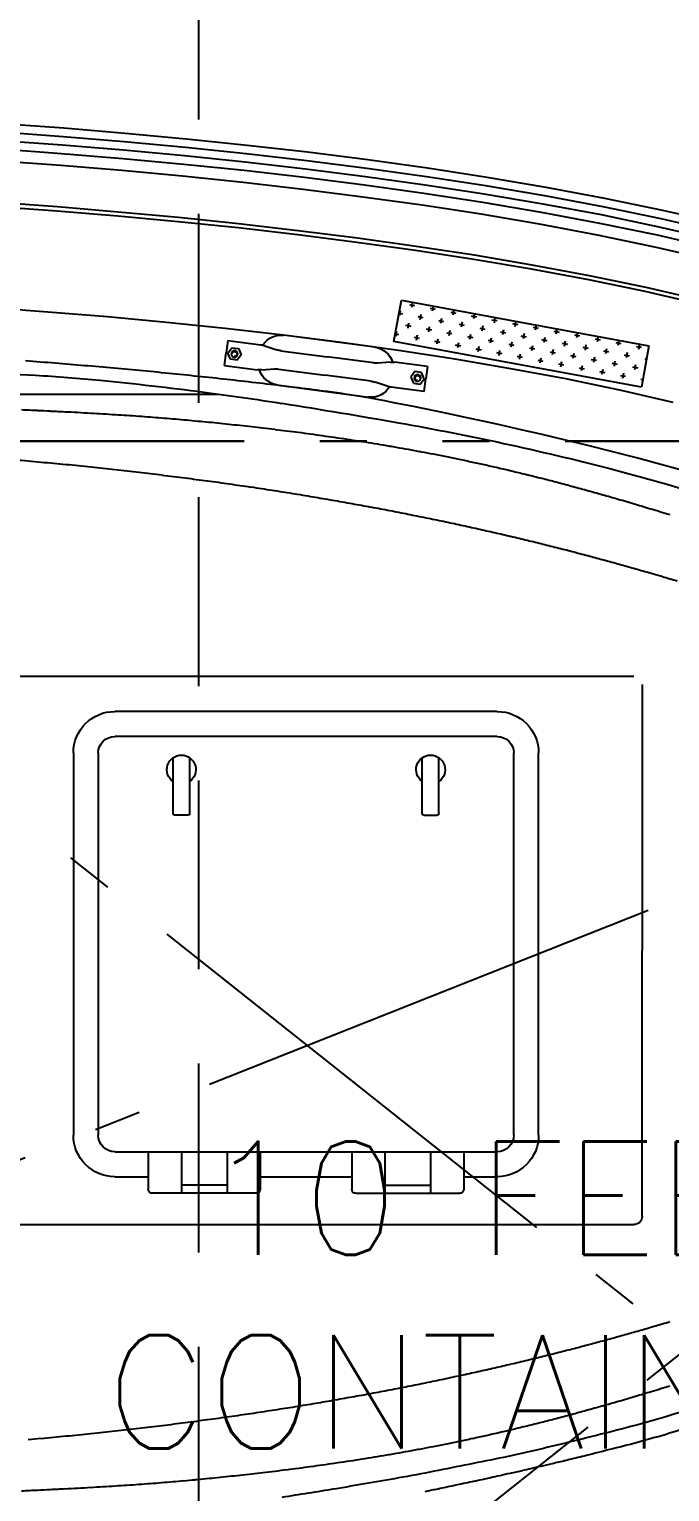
# Model space of a CAD drawing. Extents: x 1551 to 113148, y -1700 to 77018.
# Drawn here: x 13610 to 14458, y 29032 to 30968 of the extents above; entities that cross this region are included whole.
import ezdxf

# ---------------------------------------------------------------- set-up
doc = ezdxf.new("R2010")
doc.units = 0
doc.header["$LTSCALE"] = 500
doc.header["$MEASUREMENT"] = 0
doc.linetypes.add('DASHED', pattern=[0.75, 0.5, -0.25])
doc.linetypes.add('PHANTOM', pattern=[2.1, 1.25, -0.2, 0.125, -0.2, 0.125, -0.2])
doc.layers.get('0').update_dxf_attribs({"linetype": 'CONTINUOUS'})
doc.styles.add('18', font='romans', dxfattribs={"height": 180})

# ---------------------------------------------------------------- blocks, each defined once
blk = doc.blocks.new('cont')
at = {"linetype": 'PHANTOM'}
blk.add_line((225402.8, 143408.7), (231452.8, 145808.7), dxfattribs=at)
blk.add_lwpolyline([(225402.8, 143408.7), (231452.8, 143408.7), (231452.8, 145808.7), (225402.8, 145808.7)], close=True, dxfattribs=at)
blk = doc.blocks.new('A$C02E15517')
at = {"color": 0, "linetype": 'ByBlock', "lineweight": -2}
for p, q in [((1727.6, 363), (3102.6, 363)), ((3113.6, 352), (3113.6, 0)), ((2459.6, 266.7), (2459.6, 316.2)), ((2602.6, 321.7), (2465.1, 321.7)), ((2503.6, 266.7), (2503.6, 321.7)), ((2564.1, 310.7), (2503.6, 310.7)), ((2564.1, 266.7), (2564.1, 321.7)), ((2608.1, 266.7), (2608.1, 316.2)), ((2729.1, 266.7), (2729.1, 316.2)), ((2734.6, 321.7), (2872.1, 321.7)), ((2773.1, 266.7), (2773.1, 321.7)), ((2773.1, 310.7), (2833.6, 310.7)), ((2833.6, 266.7), (2833.6, 321.7)), ((2877.6, 266.7), (2877.6, 316.2)), ((2415.6, 299.7), (2459.6, 299.7)), ((2608.1, 299.7), (2729.1, 299.7)), ((2877.6, 299.7), (2921.6, 299.7)), ((2415.6, 266.7), (2921.6, 266.7)), ((2360.6, -261.3), (2360.6, 244.7)), ((2393.6, -261.3), (2393.6, 244.7)), ((2943.6, 244.7), (2943.6, -261.3)), ((2976.6, 244.7), (2976.6, -261.3)), ((3113.6, -352), (3113.6, 0)), ((2492.6, -181), (2492.6, -255.1)), ((2512.4, -178.8), (2494.8, -178.8)), ((2514.6, -181), (2514.6, -255.1)), ((2822.6, -181), (2822.6, -255.1)), ((2824.8, -178.8), (2842.4, -178.8)), ((2844.6, -181), (2844.6, -255.1)), ((2921.6, -283.3), (2415.6, -283.3)), ((2921.6, -316.3), (2415.6, -316.3)), ((1727.6, -363), (3102.6, -363)), ((3177.3, -632.6), (3143.4, -642)), ((3106, -651.9), (3074.9, -660)), ((3143.4, -642), (3106, -651.9)), ((3012, -675.6), (2979.3, -683.3)), ((3039.9, -668.8), (3012, -675.6)), ((3074.9, -660), (3039.9, -668.8)), ((2925.1, -695.6), (2904.9, -700.1)), ((2955.2, -688.9), (2925.1, -695.6)), ((2979.3, -683.3), (2955.2, -688.9)), ((2841, -713.7), (2825.9, -716.9)), ((2861.8, -709.3), (2841, -713.7)), ((2879.7, -705.5), (2861.8, -709.3)), ((2904.9, -700.1), (2879.7, -705.5)), ((2630.1, -748.9), (2751.2, -732.5)), ((2726.4, -735.6), (2720, -736.6)), ((2731.9, -734.8), (2726.4, -735.6)), ((2738.8, -733.7), (2731.9, -734.8)), ((2746, -732.4), (2738.8, -733.7)), ((2754, -731), (2746, -732.4)), ((2763.4, -729.3), (2754, -731)), ((2772.9, -727.5), (2763.4, -729.3)), ((2785, -725.1), (2772.9, -727.5)), ((2796.6, -722.8), (2785, -725.1)), ((2811, -719.9), (2796.6, -722.8)), ((2825.9, -716.9), (2811, -719.9)), ((3154.8, -725.4), (3084.3, -741.6)), ((2057.6, -736.6), (2551.8, -736.6)), ((2573.5, -754.7), (2568.7, -755.3)), ((2578.3, -754.2), (2573.5, -754.7)), ((2583.1, -753.6), (2578.3, -754.2)), ((2587.8, -753.1), (2583.1, -753.6)), ((2592.6, -752.6), (2587.8, -753.1)), ((2597.4, -752), (2592.6, -752.6)), ((2602.2, -751.5), (2597.4, -752)), ((2606.9, -750.9), (2602.2, -751.5)), ((2611.7, -750.3), (2606.9, -750.9)), ((2616.4, -749.8), (2611.7, -750.3)), ((2621.2, -749.2), (2616.4, -749.8)), ((2626, -748.6), (2621.2, -749.2)), ((2630.7, -748.1), (2626, -748.6)), ((2635.5, -747.5), (2630.7, -748.1)), ((2640.2, -746.9), (2635.5, -747.5)), ((2645, -746.3), (2640.2, -746.9)), ((2649.7, -745.7), (2645, -746.3)), ((2654.4, -745.2), (2649.7, -745.7)), ((2659.2, -744.6), (2654.4, -745.2)), ((2663.9, -744), (2659.2, -744.6)), ((2668.7, -743.4), (2663.9, -744)), ((2673.4, -742.8), (2668.7, -743.4)), ((2678.1, -742.2), (2673.4, -742.8)), ((2682.8, -741.6), (2678.1, -742.2)), ((2687.5, -740.9), (2682.8, -741.6)), ((2691.3, -740.5), (2687.5, -740.9)), ((2697, -739.7), (2691.3, -740.5)), ((2754.9, -753.6), (2693.5, -761.5)), ((2699.7, -739.4), (2697, -739.7)), ((2706.4, -738.5), (2699.7, -739.4)), ((2710, -738), (2706.4, -738.5)), ((2716, -737.2), (2710, -738)), ((2720, -736.6), (2716, -737.2)), ((2776.1, -746.9), (2760.3, -752.3)), ((2825.2, -740), (2781.4, -745.7)), ((3112.6, -745.8), (2784.8, -806.3)), ((2807.5, -759.1), (2810.9, -750.9)), ((2810.9, -750.9), (2819.7, -749.7)), ((2819.7, -749.7), (2825.1, -756.8)), ((2825.2, -740), (2827.3, -756.5)), ((3084.3, -741.6), (3012.6, -756.5)), ((3122.7, -800.4), (3112.6, -745.8)), ((2370.6, -774.5), (2365.7, -774.9)), ((2375.4, -774.1), (2370.6, -774.5)), ((2380.3, -773.7), (2375.4, -774.1)), ((2385.2, -773.3), (2380.3, -773.7)), ((2390.1, -772.9), (2385.2, -773.3)), ((2394.9, -772.5), (2390.1, -772.9)), ((2399.8, -772), (2394.9, -772.5)), ((2404.6, -771.6), (2399.8, -772)), ((2409.5, -771.2), (2404.6, -771.6)), ((2414.4, -770.7), (2409.5, -771.2)), ((2419.2, -770.3), (2414.4, -770.7)), ((2424.1, -769.9), (2419.2, -770.3)), ((2428.9, -769.4), (2424.1, -769.9)), ((2433.8, -769), (2428.9, -769.4)), ((2438.6, -768.5), (2433.8, -769)), ((2443.5, -768.1), (2438.6, -768.5)), ((2448.3, -767.6), (2443.5, -768.1)), ((2453.2, -767.2), (2448.3, -767.6)), ((2458, -766.7), (2453.2, -767.2)), ((2462.8, -766.2), (2458, -766.7)), ((2467.7, -765.8), (2462.8, -766.2)), ((2472.5, -765.3), (2467.7, -765.8)), ((2477.4, -764.8), (2472.5, -765.3)), ((2482.2, -764.3), (2477.4, -764.8)), ((2487, -763.9), (2482.2, -764.3)), ((2491.8, -763.4), (2487, -763.9)), ((2496.7, -762.9), (2491.8, -763.4)), ((2501.5, -762.4), (2496.7, -762.9)), ((2506.3, -761.9), (2501.5, -762.4)), ((2511.1, -761.4), (2506.3, -761.9)), ((2515.9, -760.9), (2511.1, -761.4)), ((2520.7, -760.4), (2515.9, -760.9)), ((2525.5, -759.9), (2520.7, -760.4)), ((2530.3, -759.4), (2525.5, -759.9)), ((2535.2, -758.9), (2530.3, -759.4)), ((2539.9, -758.4), (2535.2, -758.9)), ((2544.8, -757.9), (2539.9, -758.4)), ((2549.5, -757.4), (2544.8, -757.9)), ((2554.4, -756.8), (2549.5, -757.4)), ((2559.1, -756.3), (2554.4, -756.8)), ((2563.9, -755.8), (2559.1, -756.3)), ((2560.7, -774.5), (2604.5, -768.8)), ((2560.7, -774.5), (2562.9, -791)), ((2568.7, -755.3), (2563.9, -755.8)), ((2610, -768.6), (2626.7, -769.8)), ((2632.2, -769.6), (2693.5, -761.5)), ((2829.5, -773), (2785.7, -778.6)), ((2812.9, -766.2), (2807.5, -759.1)), ((2821.7, -765), (2812.9, -766.2)), ((2825.1, -756.8), (2821.7, -765)), ((2829.5, -773), (2827.3, -756.5)), ((2939.8, -770.1), (2865.9, -782.6)), ((3012.6, -756.5), (2939.8, -770.1)), ((3006.9, -779.2), (3005.6, -772.3)), ((3030.1, -771.4), (3037, -770.1)), ((3034.2, -774.1), (3032.9, -767.3)), ((3057.4, -766.3), (3064.3, -765.1)), ((3061.5, -769.1), (3060.2, -762.3)), ((3077.7, -780.2), (3076.4, -773.4)), ((3084.8, -761.3), (3091.6, -760)), ((3088.8, -764.1), (3087.5, -757.2)), ((3100.9, -772.4), (3107.8, -771.1)), ((3105, -775.2), (3103.7, -768.4)), ((3112.1, -756.2), (3114.5, -755.8)), ((2302.2, -780), (2297.2, -780.4)), ((2307, -779.6), (2302.2, -780)), ((2312, -779.3), (2307, -779.6)), ((2316.8, -778.9), (2312, -779.3)), ((2321.7, -778.5), (2316.8, -778.9)), ((2326.6, -778.1), (2321.7, -778.5)), ((2331.5, -777.7), (2326.6, -778.1)), ((2336.4, -777.3), (2331.5, -777.7)), ((2341.3, -776.9), (2336.4, -777.3)), ((2346.2, -776.5), (2341.3, -776.9)), ((2351.1, -776.1), (2346.2, -776.5)), ((2355.9, -775.8), (2351.1, -776.1)), ((2360.8, -775.3), (2355.9, -775.8)), ((2365.7, -774.9), (2360.8, -775.3)), ((2565.1, -807.6), (2562.9, -791)), ((2568.5, -782.6), (2565.1, -790.8)), ((2565.1, -790.8), (2570.5, -797.8)), ((2577.4, -781.4), (2568.5, -782.6)), ((2582.8, -788.5), (2577.4, -781.4)), ((2579.3, -796.7), (2582.8, -788.5)), ((2635.4, -793.8), (2696.7, -785.7)), ((2758, -777.8), (2696.7, -785.7)), ((2780.2, -778.8), (2763.5, -777.6)), ((2865.9, -782.6), (2791.1, -794.1)), ((2897.6, -799.3), (2896.3, -792.5)), ((2920.9, -791.5), (2927.7, -790.3)), ((2924.9, -794.3), (2923.7, -787.5)), ((2948.2, -786.5), (2955, -785.2)), ((2952.2, -789.3), (2951, -782.4)), ((2968.4, -800.4), (2967.2, -793.6)), ((2975.5, -781.4), (2982.3, -780.2)), ((2979.6, -784.2), (2978.3, -777.4)), ((2991.7, -792.6), (2998.5, -791.3)), ((2995.7, -795.4), (2994.5, -788.5)), ((3002.8, -776.4), (3009.6, -775.1)), ((3019, -787.5), (3025.8, -786.3)), ((3023, -790.3), (3021.8, -783.5)), ((3046.3, -782.5), (3053.1, -781.2)), ((3050.4, -785.3), (3049.1, -778.4)), ((3062.5, -793.6), (3069.3, -792.4)), ((3066.5, -796.4), (3065.3, -789.6)), ((3073.6, -777.4), (3080.5, -776.2)), ((3089.8, -788.6), (3096.6, -787.3)), ((3093.8, -791.4), (3092.6, -784.5)), ((3117.1, -783.5), (3119.5, -783.1)), ((2565.1, -807.6), (2608.9, -801.7)), ((2570.5, -797.8), (2579.3, -796.7)), ((2614.2, -800.5), (2630, -795.1)), ((2760, -798.5), (2638.8, -814.4)), ((2715.3, -804.7), (2638.8, -814.4)), ((2791.1, -794.1), (2715.3, -804.7)), ((2784.8, -806.3), (2794.9, -860.9)), ((2788.4, -819.5), (2787.1, -812.7)), ((2794.9, -860.9), (3122.7, -800.4)), ((2811.6, -811.7), (2818.5, -810.4)), ((2815.7, -814.5), (2814.4, -807.6)), ((2838.9, -806.6), (2845.8, -805.4)), ((2843, -809.4), (2841.7, -802.6)), ((2866.2, -801.6), (2873.1, -800.3)), ((2870.3, -804.4), (2869, -797.6)), ((2882.4, -812.7), (2889.3, -811.5)), ((2886.5, -815.5), (2885.2, -808.7)), ((2893.6, -796.6), (2900.4, -795.3)), ((2909.7, -807.7), (2916.6, -806.4)), ((2913.8, -810.5), (2912.5, -803.7)), ((2937.1, -802.7), (2943.9, -801.4)), ((2941.1, -805.4), (2939.8, -798.6)), ((2953.2, -813.8), (2960.1, -812.5)), ((2957.3, -816.6), (2956, -809.7)), ((2964.4, -797.6), (2971.2, -796.4)), ((2980.5, -808.7), (2987.4, -807.5)), ((2984.6, -811.5), (2983.3, -804.7)), ((3007.9, -803.7), (3014.7, -802.4)), ((3011.9, -806.5), (3010.6, -799.7)), ((3028.1, -817.6), (3026.8, -810.8)), ((3035.2, -798.7), (3042, -797.4)), ((3039.2, -801.5), (3038, -794.6)), ((3051.4, -809.8), (3058.2, -808.5)), ((3055.4, -812.6), (3054.1, -805.8)), ((3078.7, -804.8), (3085.5, -803.5)), ((3082.7, -807.5), (3081.5, -800.7)), ((3106, -799.7), (3112.8, -798.5)), ((3110, -802.5), (3108.8, -795.7)), ((2484, -831.3), (2405.7, -838.6)), ((2561.7, -823.2), (2484, -831.3)), ((2638.8, -814.4), (2561.7, -823.2)), ((2786.7, -816.3), (2791.1, -815.5)), ((2800.5, -827.9), (2807.3, -826.6)), ((2804.5, -830.6), (2803.3, -823.8)), ((2827.8, -822.8), (2834.6, -821.6)), ((2831.8, -825.6), (2830.6, -818.8)), ((2848, -836.7), (2846.8, -829.9)), ((2855.1, -817.8), (2861.9, -816.5)), ((2859.2, -820.6), (2857.9, -813.7)), ((2871.3, -828.9), (2878.1, -827.7)), ((2875.3, -831.7), (2874.1, -824.9)), ((2898.6, -823.9), (2905.4, -822.6)), ((2902.6, -826.7), (2901.4, -819.8)), ((2918.8, -837.8), (2917.6, -831)), ((2925.9, -818.8), (2932.7, -817.6)), ((2930, -821.6), (2928.7, -814.8)), ((2942.1, -830), (2948.9, -828.7)), ((2946.1, -832.8), (2944.9, -825.9)), ((2969.4, -824.9), (2976.2, -823.7)), ((2973.5, -827.7), (2972.2, -820.9)), ((2996.7, -819.9), (3003.6, -818.6)), ((3000.8, -822.7), (2999.5, -815.8)), ((3024, -814.8), (3030.9, -813.6)), ((2327, -845.1), (2248, -850.9)), ((2405.7, -838.6), (2327, -845.1)), ((2791.7, -843.6), (2796.2, -842.8)), ((2793.4, -846.8), (2792.1, -840)), ((2809.6, -858), (2808.3, -851.1)), ((2816.7, -839), (2823.5, -837.7)), ((2820.7, -841.8), (2819.4, -835)), ((2832.8, -850.1), (2839.7, -848.9)), ((2836.9, -852.9), (2835.6, -846.1)), ((2844, -834), (2850.8, -832.7)), ((2860.2, -845.1), (2867, -843.8)), ((2864.2, -847.9), (2862.9, -841)), ((2887.5, -840.1), (2894.3, -838.8)), ((2891.5, -842.8), (2890.3, -836)), ((2914.8, -835), (2921.6, -833.7)), ((2805.5, -855.2), (2812.4, -853.9)), ((3191.6, -855.1), (3117.7, -872.1)), ((3192.9, -860.5), (3118.9, -877.5)), ((3042.9, -887.6), (2967.2, -901.8)), ((3117.7, -872.1), (3042.9, -887.6)), ((3118.9, -877.5), (3043.9, -893)), ((2967.2, -901.8), (2890.8, -914.8)), ((2968.2, -907.2), (2891.7, -920.2)), ((3043.9, -893), (2968.2, -907.2)), ((2813.7, -926.6), (2736, -937.4)), ((2890.8, -914.8), (2813.7, -926.6)), ((2891.7, -920.2), (2814.5, -932)), ((3205.8, -913.9), (3130.6, -931.2)), ((3209.5, -929.3), (3134, -946.7)), ((2657.6, -947.4), (2578.7, -956.4)), ((2736, -937.4), (2657.6, -947.4)), ((2736.7, -942.9), (2658.3, -952.8)), ((2814.5, -932), (2736.7, -942.9)), ((3054.6, -947), (2977.8, -961.4)), ((3130.6, -931.2), (3054.6, -947)), ((3134, -946.7), (3057.7, -962.5)), ((3212.2, -940.2), (3136.4, -957.7)), ((2499.2, -964.6), (2419.4, -972.1)), ((2578.7, -956.4), (2499.2, -964.6)), ((2579.3, -961.9), (2499.8, -970.1)), ((2658.3, -952.8), (2579.3, -961.9)), ((2977.8, -961.4), (2900.4, -974.5)), ((3057.7, -962.5), (2980.6, -977)), ((3136.4, -957.7), (3059.8, -973.6)), ((3214.8, -951.1), (3138.8, -968.6)), ((3217.4, -962.1), (3141.2, -979.6)), ((2339.2, -978.7), (2258.7, -984.6)), ((2339.6, -984.2), (2259.1, -990.1)), ((2419.4, -972.1), (2339.2, -978.7)), ((2419.8, -977.5), (2339.6, -984.2)), ((2499.8, -970.1), (2419.8, -977.5)), ((2822.5, -986.4), (2744, -997.4)), ((2900.4, -974.5), (2822.5, -986.4)), ((2980.6, -977), (2902.9, -990.1)), ((3059.8, -973.6), (2982.6, -988)), ((3062, -984.6), (2984.6, -999.1)), ((3138.8, -968.6), (3062, -984.6)), ((3141.2, -979.6), (3064.2, -995.6)), ((2744, -997.4), (2664.9, -1007.4)), ((2824.8, -1002.1), (2746, -1013.1)), ((2902.9, -990.1), (2824.8, -1002.1)), ((2904.7, -1001.2), (2826.4, -1013.2)), ((2982.6, -988), (2904.7, -1001.2)), ((2984.6, -999.1), (2906.5, -1012.3)), ((3064.2, -995.6), (2986.5, -1010.1)), ((2505.1, -1024.9), (2424.7, -1032.3)), ((2585.2, -1016.6), (2505.1, -1024.9)), ((2664.9, -1007.4), (2585.2, -1016.6)), ((2666.8, -1023.2), (2586.9, -1032.3)), ((2746, -1013.1), (2666.8, -1023.2)), ((2747.5, -1024.2), (2668.1, -1034.3)), ((2826.4, -1013.2), (2747.5, -1024.2)), ((2828, -1024.3), (2749, -1035.3)), ((2906.5, -1012.3), (2828, -1024.3)), ((2908.3, -1023.4), (2829.6, -1035.4)), ((2986.5, -1010.1), (2908.3, -1023.4)), ((2343.9, -1039), (2262.9, -1045)), ((2424.7, -1032.3), (2343.9, -1039)), ((2506.7, -1040.6), (2426, -1048.1)), ((2586.9, -1032.3), (2506.7, -1040.6)), ((2588.2, -1043.5), (2507.8, -1051.8)), ((2668.1, -1034.3), (2588.2, -1043.5)), ((2669.5, -1045.4), (2589.4, -1054.6)), ((2749, -1035.3), (2669.5, -1045.4)), ((2829.6, -1035.4), (2750.5, -1046.5)), ((2345.1, -1054.8), (2264, -1060.8)), ((2426, -1048.1), (2345.1, -1054.8)), ((2427, -1059.3), (2346, -1066)), ((2507.8, -1051.8), (2427, -1059.3)), ((2508.9, -1063), (2428, -1070.5)), ((2589.4, -1054.6), (2508.9, -1063)), ((2670.8, -1056.6), (2590.6, -1065.8)), ((2750.5, -1046.5), (2670.8, -1056.6)), ((2346, -1066), (2264.8, -1072)), ((2346.9, -1077.2), (2265.6, -1083.2)), ((2428, -1070.5), (2346.9, -1077.2)), ((2429, -1081.6), (2347.8, -1088.4)), ((2510, -1074.1), (2429, -1081.6)), ((2590.6, -1065.8), (2510, -1074.1)), ((2347.8, -1088.4), (2266.3, -1094.3))]:
    blk.add_line(p, q, dxfattribs=at)
for centre in [(2816.3, -757.9), (2573.9, -789.6)]:
    blk.add_circle(centre, 4.44, dxfattribs=at)
for centre, radius, start, end in [((1858.9, -4382.7), 5165.8, 80.56, 81.3403), ((1609.4, -5160.1), 6001.6, 78.23908, 78.30533), ((1883.3, -9014.6), 9739.1, 87.47173, 87.59548), ((2052, -5195.5), 5916.2, 87.30298, 87.47173), ((1990, -6512.1), 7234.2, 87.15038, 87.30298), ((2108.1, -4138.1), 4857.3, 86.9553, 87.1504), ((2067.7, -4898.8), 5619.1, 86.7739, 86.9553), ((2149.9, -3439.4), 4157.4, 86.5556, 86.7739), ((2125.1, -3852.4), 4571.1, 86.3474, 86.5556), ((2177.2, -3035.1), 3752.1, 86.1129, 86.3474), ((2166.5, -3192.7), 3910.2, 85.8831, 86.1129), ((2189.3, -2876.8), 3593.4, 85.6421, 85.8831), ((2193.5, -2820.6), 3537.1, 85.3992, 85.6421), ((2184.9, -2928.6), 3645.4, 85.1634, 85.3992), ((2199, -2761.6), 3477.8, 84.922, 85.1634), ((2170.7, -3080.2), 3797.7, 84.6995, 84.922), ((2162, -3173.4), 3891.2, 84.4796, 84.6995), ((2165.6, -3136.7), 3854.4, 84.2586, 84.4796), ((2146.6, -3325.2), 4043.8, 84.0428, 84.2586), ((1435.6, -6928.5), 7746.6, 79.92279, 80.56), ((2319, -1957.4), 2697.6, 78.9, 79.9228), ((1004.9, -8063.5), 8967.1, 78.18489, 78.23908), ((1067, -7766.4), 8663.7, 78.11522, 78.18489), ((1009.2, -8041.1), 8944.4, 78.04665, 78.11522), ((1725.4, -4658.3), 5486.6, 77.9709, 78.0466), ((169.9, -11957.9), 12950.1, 77.92164, 77.97093), ((1547.2, -5521.8), 6368.3, 77.81296, 77.92164), ((1164.7, -7292.6), 8180, 77.71706, 77.81296), ((2123.3, -2890), 3674.2, 77.5859, 77.7171), ((1237.1, -6915.9), 7796.5, 77.49585, 77.58589), ((2206.4, -2752.8), 3468.3, 83.7986, 84.0428), ((2152.4, -3249.4), 3967.9, 83.5703, 83.7986), ((2231.4, -2548.1), 3262.1, 83.3077, 83.5703), ((2170.1, -3070.8), 3788.4, 83.064, 83.3077), ((2248.1, -2429.7), 3142.5, 82.7866, 83.064), ((2189.1, -2895.5), 3612.1, 82.5279, 82.7866), ((2264.1, -2324.1), 3035.8, 82.236, 82.5279), ((2207, -2743.1), 3458.6, 81.9626, 82.236), ((2279.5, -2229.2), 2939.6, 81.6564, 81.9626), ((2223.8, -2608.9), 3323.4, 81.3685, 81.6564), ((874.7, -9319), 10199.5, 78.37407, 78.90004), ((1953.6, -3685.3), 4487.3, 77.3164, 77.4959), ((1539.2, -5526.3), 6374.5, 77.16588, 77.31642), ((2005.9, -3477.7), 4273.3, 77.0129, 77.1659), ((1641.3, -5058.6), 5895.7, 76.88261, 77.01287), ((2012.2, -3467), 4261.4, 76.6729, 76.8826), ((1695.8, -4802.6), 5634.1, 76.4906, 76.6729), ((2295.9, -2134), 2843.1, 81.0483, 81.3685), ((2235.2, -2519.4), 3233.3, 80.748, 81.0483), ((2317.5, -2014.4), 2721.6, 80.412, 80.748), ((2238.9, -2479.7), 3193.5, 80.1019, 80.412), ((2347, -1860.1), 2564.5, 79.74, 80.1019), ((2270.6, -2282.3), 2993.6, 79.4051, 79.74), ((2384.7, -1672), 2372.7, 79.0076, 79.4051), ((2611.2, -879.2), 1583, 76.6288, 78.3741), ((1513.8, -5495.6), 6327.9, 75.75587, 76.62877), ((2592.3, -1071.2), 1796.5, 76.3113, 76.4906), ((-4167.5, -28824.8), 30361.5, 76.26766, 76.31128), ((2887.3, 44.2), 643, 75.9213, 76.2677), ((-7675.1, -42072.3), 44063.7, 75.87943, 75.92127), ((2598.7, -1232.9), 1951.9, 73.6324, 75.8794), ((1824.2, -4757.4), 5426.4, 84.7803, 84.9605), ((1812.5, -4885.7), 5555.3, 84.6072, 84.7803), ((1834.3, -4654.7), 5323.2, 84.4303, 84.6072), ((1829.3, -4705.3), 5374.1, 84.252, 84.4303), ((1843.9, -4560.4), 5228.4, 84.0713, 84.252), ((1839.6, -4601.8), 5270.1, 83.8958, 84.0713), ((2303, -2092.6), 2801.2, 78.6418, 79.0076), ((2393.5, -1642.3), 2341.8, 78.2252, 78.6418), ((2324, -1975.4), 2682.1, 77.8359, 78.2252), ((2383.1, -1701.5), 2402, 77.4125, 77.8359), ((2328, -1948.1), 2654.6, 77.0098, 77.4125), ((289.8, -9094.1), 10145.1, 72.64679, 73.63236), ((1857.8, -4432.2), 5099.4, 83.7175, 83.8958), ((1852.7, -4478.2), 5145.8, 83.5382, 83.7175), ((1872.4, -4304.1), 4970.5, 83.3557, 83.5382), ((1864.7, -4370.6), 5037.5, 83.1791, 83.3557), ((1883.2, -4215.5), 4881.3, 82.9998, 83.1791), ((1872.5, -4302.6), 4969.1, 82.8203, 82.9998), ((1899.5, -4088.2), 4752.9, 82.6368, 82.8203), ((1886.3, -4190.5), 4856.1, 82.4609, 82.6368), ((1908.6, -4022.2), 4686.3, 82.2818, 82.4609), ((1892.6, -4140.5), 4805.7, 82.1026, 82.2818), ((1924.8, -3908.3), 4571.3, 81.9189, 82.1026), ((2356.6, -1824.1), 2527.4, 76.5886, 77.0098), ((2314.3, -2001.6), 2709.8, 76.1818, 76.5886), ((2312.1, -2010.5), 2719, 75.7703, 76.1818), ((2282.2, -2128.4), 2840.7, 75.3678, 75.7703), ((2241.1, -2285.8), 3003.3, 74.972, 75.3678), ((2592.7, -1245.9), 1943.5, 71.2221, 75.7559), ((1905.6, -4043.2), 4707.6, 81.7445, 81.9189), ((1932.3, -3859.1), 4521.5, 81.5667, 81.7445), ((1909.6, -4012), 4676.1, 81.3887, 81.5667), ((1948, -3758.8), 4420, 81.2056, 81.3887), ((1920.7, -3935.4), 4598.7, 81.034, 81.2056), ((1955.8, -3712.9), 4373.5, 80.858, 81.034), ((1923.2, -3915.1), 4578.3, 80.6827, 80.858), ((1966, -3654.7), 4314.4, 80.5021, 80.6827), ((1927.5, -3884.7), 4547.6, 80.3345, 80.5021), ((2247.1, -2263.4), 2980.1, 74.5748, 74.972), ((2113.2, -2748.9), 3483.7, 74.205, 74.5748), ((2226.5, -2348.3), 3067.4, 73.8109, 74.205), ((1979.3, -3580.2), 4238.7, 80.1609, 80.3345), ((1936.1, -3829.4), 4491.6, 79.9902, 80.1609), ((1971.1, -3631), 4290.1, 79.8156, 79.9902), ((1935.1, -3831.7), 4494.1, 79.6519, 79.8156), ((1982.5, -3572.1), 4230.2, 79.4832, 79.6519), ((1960.3, -3691.4), 4351.5, 79.3145, 79.4832), ((1982, -3576.3), 4234.4, 79.1434, 79.3145), ((1974.8, -3614.1), 4272.9, 78.9782, 79.1434), ((1854.3, -3630.4), 4402.5, 73.4991, 73.8109), ((2064.6, -2920.5), 3662, 73.1571, 73.4991), ((1318.1, -5386.3), 6238.4, 72.92169, 73.15712), ((2006.6, -3451), 4106.7, 78.8097, 78.9782), ((2009.3, -3437.3), 4092.7, 78.6382, 78.8097), ((2021.9, -3374.7), 4028.9, 78.4652, 78.6382), ((2021.3, -3377.3), 4031.5, 78.2961, 78.4652), ((2040, -3287), 3939.3, 78.125, 78.2961), ((2034.2, -3315), 3967.9, 77.9529, 78.125), ((2063.2, -3178.7), 3828.5, 77.7778, 77.9529), ((2051.4, -3233.4), 3884.5, 77.6083, 77.7778), ((2071.7, -3141), 3789.9, 77.4367, 77.6083), ((2053.4, -3223), 3873.9, 77.2649, 77.4367), ((2093.7, -3044.8), 3691.3, 77.089, 77.2649), ((2069.4, -3150.8), 3800, 76.9215, 77.089), ((2096.2, -3035.5), 3681.6, 76.7515, 76.9215), ((2065.1, -3167.6), 3817.3, 76.5813, 76.7515), ((2114.5, -2960.6), 3604.5, 76.4061, 76.5813), ((2076.1, -3119.4), 3767.9, 76.2427, 76.4061), ((2111.2, -2976), 3620.3, 76.076, 76.2427), ((2064.2, -3165.4), 3815.4, 75.9091, 76.076), ((2124.8, -2924), 3566.5, 75.7365, 75.9091), ((2068.6, -3145), 3794.5, 75.5791, 75.7365), ((2115, -2964.8), 3608.5, 75.4177, 75.5791), ((2047.7, -3223.4), 3875.7, 75.2562, 75.4177), ((2122.2, -2940.2), 3582.8, 75.0883, 75.2562), ((2042.2, -3240.8), 3893.9, 74.939, 75.0883), ((2107.4, -2998.3), 3642.8, 74.7846, 74.939), ((2012, -3349.1), 4006.3, 74.6309, 74.7846), ((2100.4, -3027.6), 3672.9, 74.4703, 74.6309), ((1990.5, -3423), 4083.2, 74.3311, 74.4703), ((2079.7, -3105.1), 3753.1, 74.186, 74.3311), ((1955.6, -3543.3), 4208.5, 74.0419, 74.186), ((2056.1, -3191.9), 3843.1, 73.891, 74.0419), ((1921.2, -3658.8), 4329, 73.7626, 73.891), ((2034.8, -3268.8), 3922.8, 73.6277, 73.7626), ((1892.2, -3754.1), 4428.6, 73.4934, 73.6277), ((3102.6, 352), 11, 0, 90), ((2465.1, 316.2), 5.5, 90, 180), ((2602.6, 316.2), 5.5, 0, 90), ((2734.6, 316.2), 5.5, 90, 180), ((2872.1, 316.2), 5.5, 0, 90), ((2415.6, 244.7), 55, 90, 180), ((2921.6, 244.7), 55, 0, 90), ((2415.6, 244.7), 22, 90, 180), ((2921.6, 244.7), 22, 0, 90), ((2494.8, -181), 2.2, 90, 180), ((2512.4, -181), 2.2, 0, 90), ((2824.8, -181), 2.2, 90, 180), ((2842.4, -181), 2.2, 0, 90), ((2503.6, -239.3), 19.2, 124.8499, 55.1501), ((2833.6, -239.3), 19.2, 124.8499, 55.1501), ((2415.6, -261.3), 55, 180, 270), ((2415.6, -261.3), 22, 180, 270), ((2921.6, -261.3), 55, 270, 0), ((2921.6, -261.3), 22, 270, 0), ((1890.2, 3771), 4445.4, 285.8247, 286.0916), ((2091.1, 3074.6), 3720.7, 286.0916, 286.3832), ((1811.3, 4026.3), 4712.6, 286.3832, 286.63), ((2013, 3354.5), 4011.3, 284.5908, 284.8968), ((2149.1, 2842.8), 3481.8, 284.8968, 285.2253), ((1963, 3526.4), 4190.3, 285.2253, 285.513), ((2128.8, 2929.2), 3570.5, 285.513, 285.8247), ((2136.2, 2873.3), 3514.6, 283.5839, 283.9308), ((2040.9, 3257.4), 3910.3, 283.9308, 284.251), ((2148.7, 2832.9), 3472.4, 284.251, 284.5908), ((2083.2, 3088.1), 3735.8, 282.2165, 282.5669), ((2045.6, 3257.1), 3908.9, 282.5669, 282.9033), ((2113.9, 2958.9), 3603, 282.9033, 283.2536), ((2050.5, 3228), 3879.5, 283.2536, 283.5839), ((2013.3, 3415.9), 4071, 280.8501, 281.1934), ((1997.2, 3497.1), 4153.7, 281.1934, 281.5302), ((2047.2, 3252.1), 3903.7, 281.5302, 281.8776), ((2029, 3338.8), 3992.3, 281.8776, 282.2165), ((2353.3, 2137.5), 2866.6, 284.4956, 288.7675), ((1318.1, 5386.3), 6238.4, 286.84288, 287.07831), ((1987.6, 3530.3), 4188.1, 279.4867, 279.8444), ((1920.4, 3917.7), 4581.3, 279.8444, 280.1752), ((1989.2, 3534.1), 4191.5, 280.1752, 280.521), ((1945.4, 3770.1), 4431.6, 280.521, 280.8501), ((2226.5, 2348.3), 3067.4, 285.795, 286.1891), ((1854.3, 3630.4), 4402.5, 286.1891, 286.5009), ((2064.6, 2920.5), 3662, 286.5009, 286.8429), ((1884.7, 4195.9), 4861.7, 277.7224, 278.0723), ((1944.3, 3775.4), 4436.9, 278.0723, 278.4386), ((1898.2, 4086), 4751, 278.4386, 278.7841), ((1969.5, 3624.5), 4284, 278.7841, 279.1479), ((1908.2, 4005.7), 4670.1, 279.1479, 279.4867), ((2241.1, 2285.8), 3003.3, 284.6322, 285.028), ((2247.1, 2263.4), 2980.1, 285.028, 285.4252), ((2113.2, 2748.9), 3483.7, 285.4252, 285.795), ((1862.3, 4388.4), 5055.4, 275.9228, 276.2856), ((1847.6, 4521.8), 5189.7, 276.2856, 276.6381), ((1889.3, 4163.7), 4829.1, 276.6381, 277.0036), ((1867.4, 4341.9), 5008.6, 277.0036, 277.3557), ((1917.3, 3955.2), 4618.7, 277.3557, 277.7224), ((2328, 1948.1), 2654.6, 282.5875, 282.9902), ((2356.6, 1824.1), 2527.4, 282.9902, 283.4114), ((2148.5, 2929.7), 3684.8, 282.2468, 284.4956), ((2314.3, 2001.6), 2709.8, 283.4114, 283.8182), ((2312.1, 2010.5), 2719, 283.8182, 284.2297), ((2282.2, 2128.4), 2840.7, 284.2297, 284.6322), ((1797.2, 5060.5), 5730.7, 274.86646, 275.21251), ((1838.5, 4608.2), 5276.5, 275.2125, 275.5732), ((1822.2, 4774.8), 5444, 275.5732, 275.9228), ((2384.7, 1672), 2372.7, 280.5949, 280.9924), ((2303, 2092.6), 2801.2, 280.9924, 281.3582), ((2393.5, 1642.3), 2341.8, 281.3582, 281.7748), ((2324, 1975.4), 2682.1, 281.7748, 282.1641), ((2383.1, 1701.5), 2402, 282.1641, 282.5875), ((2223.8, 2608.9), 3323.4, 278.3436, 278.6315), ((2295.9, 2134), 2843.1, 278.6315, 278.9517), ((2235.2, 2519.4), 3233.3, 278.9517, 279.252), ((2317.5, 2014.4), 2721.6, 279.252, 279.588), ((2238.9, 2479.7), 3193.5, 279.588, 279.8981), ((2347, 1860.1), 2564.5, 279.8981, 280.26), ((2178.9, 2789.9), 3541.7, 279.9531, 282.2468), ((2270.6, 2282.3), 2993.6, 280.26, 280.5949), ((2146.6, 3325.2), 4043.8, 275.7414, 275.9572), ((2206.4, 2752.8), 3468.3, 275.9572, 276.2014), ((2152.4, 3249.4), 3967.9, 276.2014, 276.4297), ((2231.4, 2548.1), 3262.1, 276.4297, 276.6923), ((2170.1, 3070.8), 3788.4, 276.6923, 276.936), ((2248.1, 2429.7), 3142.5, 276.936, 277.2134), ((2189.1, 2895.5), 3612.1, 277.2134, 277.4721), ((2264.1, 2324.1), 3035.8, 277.4721, 277.764), ((2207, 2743.1), 3458.6, 277.764, 278.0374), ((2279.5, 2229.2), 2939.6, 278.0374, 278.3436), ((1883.3, 9014.6), 9739.1, 272.40452, 272.52827), ((2052, 5195.5), 5916.2, 272.52827, 272.69702), ((1990, 6512.1), 7234.2, 272.69702, 272.84962), ((2108.1, 4138.1), 4857.3, 272.8496, 273.0447), ((2067.7, 4898.8), 5619.1, 273.0447, 273.2261), ((2149.9, 3439.4), 4157.4, 273.2261, 273.4444), ((2125.1, 3852.4), 4571.1, 273.4444, 273.6526), ((2177.2, 3035.1), 3752.1, 273.6526, 273.8871), ((2166.5, 3192.7), 3910.2, 273.8871, 274.1169), ((2189.3, 2876.8), 3593.4, 274.1169, 274.3579), ((2193.5, 2820.6), 3537.1, 274.3579, 274.6008), ((2184.9, 2928.6), 3645.4, 274.6008, 274.8366), ((2199, 2761.6), 3477.8, 274.8366, 275.078), ((2170.7, 3080.2), 3797.7, 275.078, 275.3005), ((2162, 3173.4), 3891.2, 275.3005, 275.5204), ((2165.6, 3136.7), 3854.4, 275.5204, 275.7414), ((1280.7, 7908.4), 8738.5, 278.92692, 279.95308), ((2032.5, 3121.8), 3893.2, 277.3895, 278.9269), ((2755, -760), 27.8, 29.9825, 97.7022), ((2212, 1077.7), 1841.7, 273.0591, 275.7305), ((1919.1, 3996.1), 4774.9, 275.7305, 277.3895), ((2633.8, -776.4), 27.8, 97.7022, 163.7132), ((2751.3, -726), 27.8, 277.3711, 288.7365), ((2785, -773.2), 27.8, 97.4437, 108.7365), ((2816.3, -757.9), 3.33, 97.4437, 7.4437), ((1986.6, 5295.9), 6066, 271.55721, 273.05913), ((2608.1, -796.4), 27.8, 86.1509, 97.4437), ((2628.5, -742), 27.8, 266.1509, 277.5162), ((2573.9, -789.6), 3.33, 187.4437, 97.4437), ((2639, -821.4), 27.8, 97.5162, 108.8815), ((2761.6, -805.3), 27.8, 86.0058, 97.3711), ((2756.4, -770.9), 27.8, 277.4912, 343.3987), ((2782.2, -751.1), 27.8, 266.0058, 277.2986), ((2605.2, -774.2), 27.8, 277.5888, 288.8815), ((2635.2, -786.8), 27.8, 211.2678, 277.4912)]:
    blk.add_arc(centre, radius, start, end, dxfattribs=at)
blk = doc.blocks.new('arb båt')
at = {"xscale": -1, "rotation": 180}
blk.add_blockref('A$C02E15517', (-13752.8, 82939), dxfattribs=at)
blk = doc.blocks.new('container10ft')
at = {"linetype": 'PHANTOM'}
for p, q in [((11440.8, 31493.4), (8415.8, 29093.4)), ((8415.8, 31493.4), (11440.8, 29093.4))]:
    blk.add_line(p, q, dxfattribs=at)
blk.add_lwpolyline([(8415.8, 29093.4), (11440.8, 29093.4), (11440.8, 31493.4), (8415.8, 31493.4)], close=True, dxfattribs=at)

msp = doc.modelspace()

# ---------------------------------------------------------------- linework, layer by layer
at = {"linetype": 'DASHED'}
msp.add_line((13835.105, 21848.758), (13835.105, 31448.758), dxfattribs=at)

# ---------------------------------------------------------------- block references
for name, p in [('arb båt', (25060.975, -53190.236)), ('container10ft', (4554.106, -1070.664))]:
    msp.add_blockref(name, p)
msp.add_blockref('cont', (-215457.913, -115386.024), dxfattribs=at)

# ---------------------------------------------------------------- texts
at = {"insert": (14254.345, 29495.679), "char_height": 150, "attachment_point": 2, "line_spacing_factor": 1.025595, "style": '18'}
msp.add_mtext('10 FEET \\PCONTAINER', dxfattribs=at)

doc.saveas('drawing.dxf')
